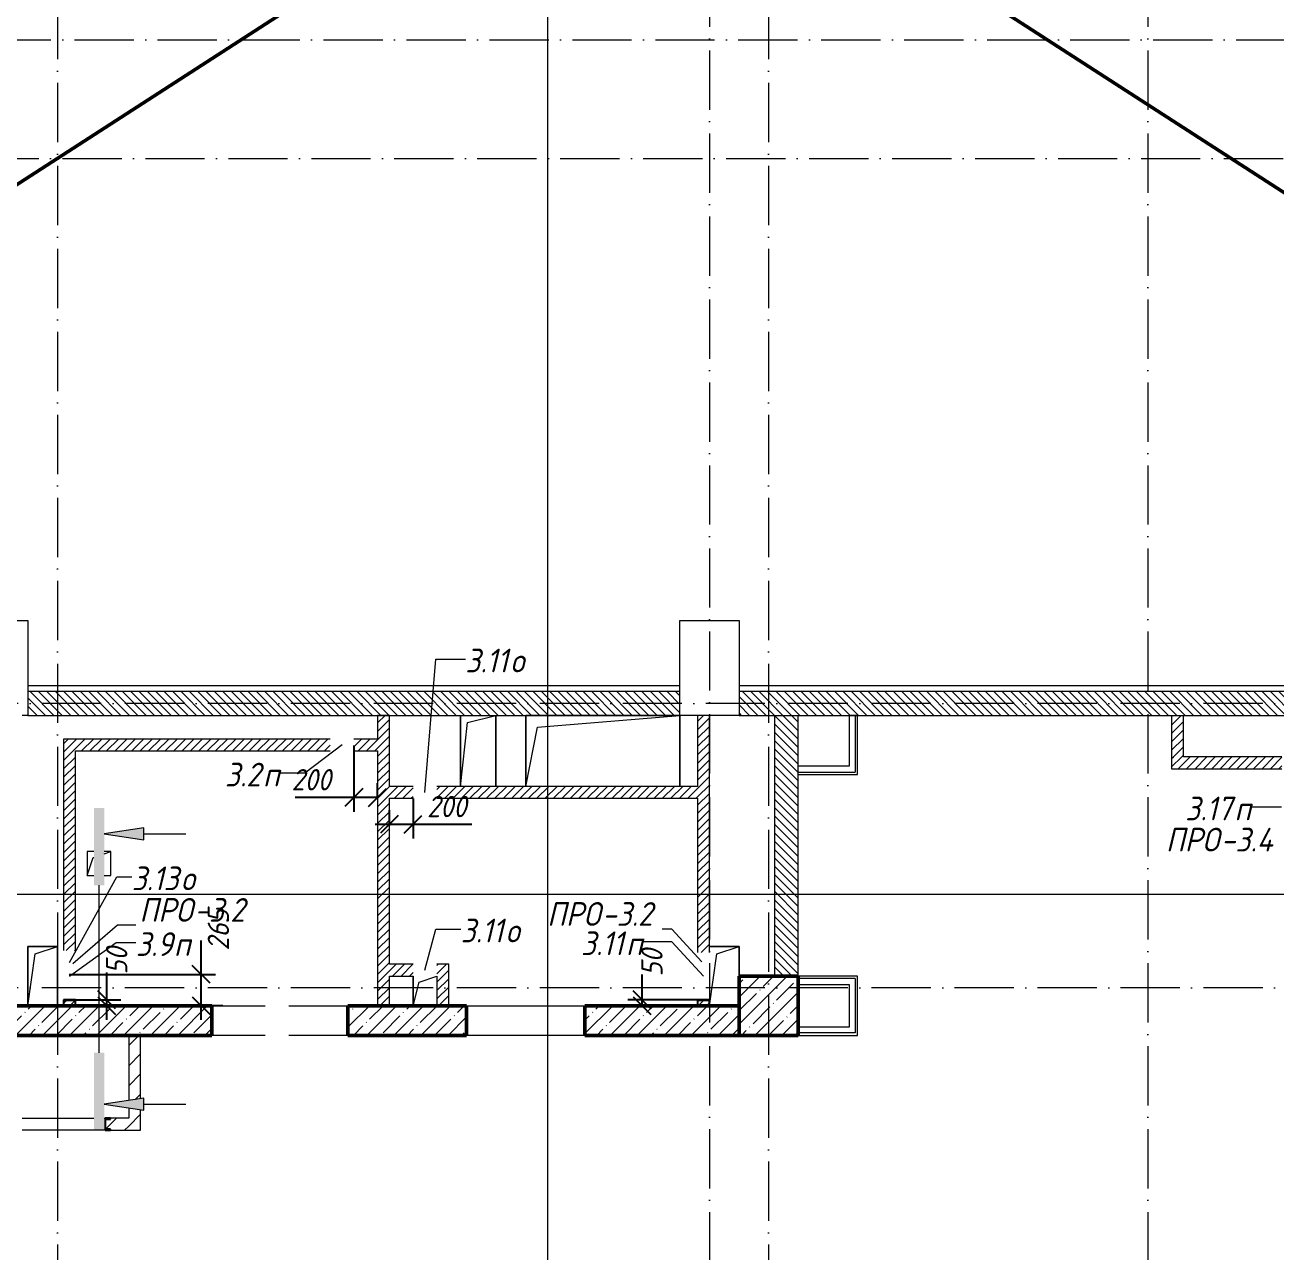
# Model space of a CAD drawing. Header units: millimetres. Extents: x -356862 to 418287, y 0 to 839748.
# Drawn here: x 201910 to 212466, y 388895 to 399248 of the extents above; entities that cross this region are included whole.
import ezdxf

# ---------------------------------------------------------------- set-up
doc = ezdxf.new("R2010")
doc.units = ezdxf.units.MM
doc.linetypes.add('50_200_ШТРИХ_1Т_ш5_п1_п1_', pattern=[700, 500, -100, 0, -100])
for name, color, linetype, lineweight in [('A-____-____-DIMS', 7, 'Continuous', 9), ('A-____-NOTE-TEXT', 7, 'Continuous', 9), ('A-____-NOTE-TEXT-1', 7, 'Continuous', 5), ('A-DETL-____-OTLN-1', 7, 'Continuous', 50), ('A-DETL-GENF-OTLN-2', 7, 'Continuous', 5), ('A-FLOR-____-OTLN', 7, 'Continuous', 9), ('A-GENM-____-IDEN', 7, 'Continuous', 9), ('A-GENM-____-MCUT', 7, 'Continuous', 25), ('A-GENM-____-OTLN', 7, 'Continuous', 9), ('A-GENM-____-OTLN-1', 7, 'Continuous', 25), ('A-GLAZ-____-IDEN', 7, 'Continuous', 9), ('A-WALL-____-MCUT', 7, 'Continuous', 13), ('A-WALL-____-MCUT-2', 7, 'Continuous', 50), ('A-WALL-____-OTLN', 7, 'Continuous', 9), ('A-WALL-____-PATT-1', 7, 'Continuous', 9), ('A-WALL-FNSH-MCUT-1', 7, 'Continuous', 9), ('I-WALL-____-OTLN', 7, 'Continuous', 9), ('S-COLS-____-MCUT', 7, 'Continuous', 50), ('S-COLS-____-OTLN', 7, 'Continuous', 9), ('S-GRID-____-OTLN-1', 7, '50_200_ШТРИХ_1Т_ш5_п1_п1_', 9)]:
    doc.layers.add(name, color=color, linetype=linetype, lineweight=lineweight)
doc.layers.add('A-DETL-GENF-OTLN-3', color=9, linetype='Continuous', lineweight=9, true_color=0x808080)
doc.layers.add('G-____-____-SYMB-1', color=9, linetype='Continuous', lineweight=9, true_color=0x808080)
doc.styles.add('ISOCPEUR_I_10', font='isocpeui.ttf', dxfattribs={"width": 0.9, "height": 180})
doc.styles.add('ISOCPEUR_I_11', font='isocpeui.ttf', dxfattribs={"width": 0.9, "height": 200})
doc.dimstyles.new('ISO-1_8_0_9К_СРЕДНИЙ_Кладочные_3', dxfattribs={"dimscale": 304.8, "dimtxt": 179.276612, "dimasz": 0.492126, "dimexe": 0.393701, "dimexo": 0, "dimgap": 0, "dimtad": 1, "dimdec": 3, "dimrnd": 0.001, "dimdsep": 46, "dimtxsty": 'ISOCPEUR_I_10', "dimblk1": 'OBLIQUE', "dimblk2": 'OBLIQUE', "dimsah": 1, "dimcen": 0.09, "dimdle": 0.393701, "dimazin": 0, "dimtfac": 1, "dimtdec": 4, "dimtix": 1, "dimtmove": 0, "dimatfit": 3, "dimfxl": 1, "dimtvp": 1, "dimtolj": 1, "dimtzin": 0, "dimarcsym": 2})
pattern_1 = [(45, (144685.44, 323542.244), (-35.35534, 35.35534), [])]
pattern_2 = [(135, (144685.44, 323542.244), (-35.35534, -35.35534), [])]
pattern_3 = [(45, (144685.44, 323542.24), (-84.85281, 84.85281), [])]

# ---------------------------------------------------------------- blocks, each defined once
blk = doc.blocks.new('BSC_Колонна _Прямоугольная - 500х500-V79-АР1_План отверстий 3 этажа в осях 1-64_Ю-ЯЯ')
at = {"layer": 'S-COLS-____-OTLN'}
h = blk.add_hatch(dxfattribs=at)
h.set_pattern_fill('FP_88', color=256, style=0, pattern_type=2)
h.set_pattern_definition([(45, (-63500, -67431.04), (-114.04925, 114.04925), []), (45, (-63385.95, -67431.04), (-114.04925, 114.04925), [201.613, -40.323, 3.353, -36.97])])
h.paths.add_polyline_path([(-250, -250), (250, -250), (250, 250), (-250, 250)], flags=0)
at = {"layer": 'S-COLS-____-MCUT'}
for p, q in [((250, 250), (-250, 250)), ((-250, 250), (-250, -250)), ((250, -250), (250, 250)), ((-250, -250), (250, -250))]:
    blk.add_line(p, q, dxfattribs=at)
blk = doc.blocks.new('BSC_Колонна _Прямоугольная - 500х800-V86-АР1_План отверстий 3 этажа в осях 1-64_Ю-ЯЯ')
at = {"layer": 'S-COLS-____-OTLN'}
for p, q in [((-250, 400), (-200, 400)), ((-250, -400), (-250, 200)), ((250, 150), (250, -400)), ((250, -400), (-250, -400))]:
    blk.add_line(p, q, dxfattribs=at)
blk = doc.blocks.new('BSC_Колонна _Прямоугольная - 500х800-V87-АР1_План отверстий 3 этажа в осях 1-64_Ю-ЯЯ')
at = {"layer": 'S-COLS-____-OTLN'}
for p, q in [((-250, 400), (0, 400)), ((100, 400), (250, 400)), ((-250, -400), (-250, 200)), ((250, 200), (250, -400)), ((250, -400), (-250, -400))]:
    blk.add_line(p, q, dxfattribs=at)
blk = doc.blocks.new('154_Фахверк_СКБ_Швеллер - Тип_100_3960_зеркало-29769493-АР1_План отверстий 3 этажа в осях 1-64_Ю-ЯЯ')
at = {"layer": 'A-GENM-____-MCUT'}
for p, q in [((175, 50), (125, 50)), ((125, 50), (125, -50)), ((128, 47), (175, 47)), ((128, -47), (128, 47)), ((175, 47), (175, 50)), ((125, -50), (175, -50)), ((175, -47), (128, -47)), ((175, -50), (175, -47))]:
    blk.add_line(p, q, dxfattribs=at)
blk = doc.blocks.new('AR_Отверстие прямоугольное _в плите_ - AR_Отверстие прямоугольное _в плите_-V170-АР1_План отверстий 3 этажа в осях 1-64_Ю-ЯЯ')
at = {"layer": 'A-GENM-____-OTLN'}
for p, q in [((125, 250), (-125, 250)), ((-125, 250), (-125, -250)), ((-63, 188), (125, 250)), ((125, -250), (125, 250)), ((-125, -250), (-63, 188))]:
    blk.add_line(p, q, dxfattribs=at)
blk = doc.blocks.new('AR_Отверстие прямоугольное _в плите_ - AR_Отверстие прямоугольное _в плите_-V171-АР1_План отверстий 3 этажа в осях 1-64_Ю-ЯЯ')
at = {"layer": 'A-GENM-____-OTLN'}
for p, q in [((125, 250), (-125, 250)), ((-63, 188), (125, 250)), ((125, 0), (125, 250)), ((-125, -250), (-63, 188))]:
    blk.add_line(p, q, dxfattribs=at)
blk = doc.blocks.new('AR_Отверстие прямоугольное _в плите_ - AR_Отверстие прямоугольное _в плите_-V174-АР1_План отверстий 3 этажа в осях 1-64_Ю-ЯЯ')
at = {"layer": 'A-GENM-____-OTLN'}
for p, q in [((-43, 100), (-100, 100)), ((-100, 100), (-100, -100)), ((-100, -100), (-50, 50)), ((-50, 50), (-43, 52)), ((100, 100), (43, 100)), ((43, 81), (100, 100)), ((100, -100), (100, 100)), ((-100, -100), (-43, -100)), ((43, -100), (100, -100))]:
    blk.add_line(p, q, dxfattribs=at)
blk = doc.blocks.new('AR_Отверстие прямоугольное _в плите_ - AR_Отверстие прямоугольное _в плите_-30552610-АР1_План отверстий 3 этажа в осях 1-64_Ю-ЯЯ')
at = {"layer": 'A-GENM-____-OTLN'}
for p, q in [((-150, 300), (-150, -300)), ((-150, -300), (-90, 240)), ((-90, 240), (150, 300)), ((150, -300), (150, 300))]:
    blk.add_line(p, q, dxfattribs=at)
blk = doc.blocks.new('AR_Отверстие прямоугольное _в плите_ - AR_Отверстие прямоугольное _в плите_-30552626-АР1_План отверстий 3 этажа в осях 1-64_Ю-ЯЯ')
at = {"layer": 'A-GENM-____-OTLN'}
for p, q in [((-100, 125), (-100, -125)), ((-50, 75), (100, 125)), ((-100, -125), (-50, 75))]:
    blk.add_line(p, q, dxfattribs=at)
blk = doc.blocks.new('AR_Отверстие прямоугольное _в плите_ - AR_Отверстие прямоугольное _в плите_-30552510-АР1_План отверстий 3 этажа в осях 1-64_Ю-ЯЯ')
at = {"layer": 'A-GENM-____-OTLN'}
for p, q in [((650, 300), (-650, 300)), ((-650, 300), (-650, -300)), ((-550, 200), (650, 300)), ((650, -300), (650, 300)), ((-650, -300), (-550, 200))]:
    blk.add_line(p, q, dxfattribs=at)
blk = doc.blocks.new('154_Стойка_СКБ_Швеллер - СМ-2180_100-28318692-АР1_План отверстий 3 этажа в осях 1-64_Ю-ЯЯ')
at = {"layer": 'A-GENM-____-MCUT'}
for p, q in [((171, 50), (125, 50)), ((125, 50), (125, -50)), ((129.5, 42.4), (171, 42.4)), ((129.5, -42.4), (129.5, 42.4)), ((171, 42.4), (171, 50)), ((125, -50), (171, -50)), ((171, -42.4), (129.5, -42.4)), ((171, -50), (171, -42.4))]:
    blk.add_line(p, q, dxfattribs=at)
blk = doc.blocks.new('DET_L_Имитация разреза_ISO2-5 - Вправо-29858769-АР1_План отверстий 3 этажа в осях 1-64_Ю-ЯЯ')
at = {"layer": 'A-DETL-GENF-OTLN-3'}
blk.add_line((143, 0), (1557, 0), dxfattribs=at)
blk = doc.blocks.new('_Oblique')
at = {"color": 0, "linetype": 'ByBlock', "lineweight": -2}
blk.add_line((-0.5, -0.5), (0.5, 0.5), dxfattribs=at)
blk = doc.blocks.new('*D9659')
at = {"layer": 'A-____-____-DIMS', "color": 0, "lineweight": -2, "transparency": 16777216}
for p, q in [((207117, 391023), (207117, 391237)), ((207117, 390973), (207117, 391143)), ((207651, 391023), (206997, 391023)), ((207585, 390973), (206997, 390973))]:
    blk.add_line(p, q, dxfattribs=at)
at = {"layer": 'Defpoints', "color": 0, "transparency": 16777216}
for p in [(207651, 391023), (207117, 390973), (207585, 390973)]:
    blk.add_point(p, dxfattribs=at)
at = {"layer": 'A-____-____-DIMS', "color": 0, "lineweight": -2, "transparency": 16777216, "xscale": 150, "yscale": 150, "zscale": 150}
for p, rotation in [((207117, 391023), 90), ((207117, 390973), 270)]:
    blk.add_blockref('_Oblique', p, dxfattribs=dict(at, rotation=rotation))
at = {"layer": 'A-____-____-DIMS', "color": 0, "transparency": 16777216, "insert": (207110, 391221), "char_height": 180, "width": 273.05, "attachment_point": 1, "rotation": 90, "line_spacing_factor": 1.149209, "style": 'ISOCPEUR_I_10'}
blk.add_mtext('\\A1;50', dxfattribs=at)
blk = doc.blocks.new('*D9660')
at = {"layer": 'A-____-____-DIMS', "color": 0, "lineweight": -2, "transparency": 16777216}
for p, q in [((202600, 391023), (202600, 391254)), ((202251, 391023), (202720, 391023)), ((202600, 390853), (202600, 391023)), ((202335, 390973), (202720, 390973))]:
    blk.add_line(p, q, dxfattribs=at)
at = {"layer": 'Defpoints', "color": 0, "transparency": 16777216}
for p in [(202251, 391023), (202600, 391023), (202335, 390973)]:
    blk.add_point(p, dxfattribs=at)
at = {"layer": 'A-____-____-DIMS', "color": 0, "lineweight": -2, "transparency": 16777216, "xscale": 150, "yscale": 150, "zscale": 150}
for p, rotation in [((202600, 391023), 90), ((202600, 390973), 270)]:
    blk.add_blockref('_Oblique', p, dxfattribs=dict(at, rotation=rotation))
at = {"layer": 'A-____-____-DIMS', "color": 0, "transparency": 16777216, "insert": (202594, 391237), "char_height": 180, "width": 273.05, "attachment_point": 1, "rotation": 90, "line_spacing_factor": 1.149209, "style": 'ISOCPEUR_I_10'}
blk.add_mtext('\\A1;50', dxfattribs=at)
blk = doc.blocks.new('*D9663')
at = {"layer": 'A-____-____-DIMS', "color": 0, "lineweight": -2, "transparency": 16777216}
for p, q in [((204685, 393170), (204685, 392610)), ((204885, 392721), (204885, 392850)), ((204685, 392730), (204191, 392730)), ((204885, 392730), (204565, 392730))]:
    blk.add_line(p, q, dxfattribs=at)
at = {"layer": 'Defpoints', "color": 0, "transparency": 16777216}
for p in [(204685, 393170), (204885, 392730), (204885, 392721)]:
    blk.add_point(p, dxfattribs=at)
at = {"layer": 'A-____-____-DIMS', "color": 0, "lineweight": -2, "transparency": 16777216, "xscale": 150, "yscale": 150, "zscale": 150, "rotation": 180}
blk.add_blockref('_Oblique', (204685, 392730), dxfattribs=at)
at = {"layer": 'A-____-____-DIMS', "color": 0, "lineweight": -2, "transparency": 16777216, "xscale": 150, "yscale": 150, "zscale": 150}
blk.add_blockref('_Oblique', (204885, 392730), dxfattribs=at)
at = {"layer": 'A-____-____-DIMS', "color": 0, "transparency": 16777216, "insert": (204159, 392970), "char_height": 180, "width": 409.58, "attachment_point": 1, "line_spacing_factor": 1.149209, "style": 'ISOCPEUR_I_10'}
blk.add_mtext('\\A1;200', dxfattribs=at)
blk = doc.blocks.new('*D9563')
at = {"layer": 'A-____-____-DIMS', "color": 0, "lineweight": -2, "transparency": 16777216}
for p, q in [((203397, 391238), (203397, 391524)), ((202283, 391238), (203517, 391238)), ((203397, 390853), (203397, 391238)), ((203581, 390973), (203277, 390973))]:
    blk.add_line(p, q, dxfattribs=at)
at = {"layer": 'Defpoints', "color": 0, "transparency": 16777216}
for p in [(202283, 391238), (203397, 391238), (203581, 390973)]:
    blk.add_point(p, dxfattribs=at)
at = {"layer": 'A-____-____-DIMS', "color": 0, "lineweight": -2, "transparency": 16777216, "xscale": 150, "yscale": 150, "zscale": 150}
for p, rotation in [((203397, 391238), 90), ((203397, 390973), 270)]:
    blk.add_blockref('_Oblique', p, dxfattribs=dict(at, rotation=rotation))
at = {"layer": 'A-____-____-DIMS', "color": 0, "transparency": 16777216, "insert": (203452, 391439), "char_height": 180, "width": 409.58, "attachment_point": 1, "rotation": 90, "line_spacing_factor": 1.149209, "style": 'ISOCPEUR_I_10'}
blk.add_mtext('\\A1;265', dxfattribs=at)
blk = doc.blocks.new('*D9657')
at = {"layer": 'A-____-____-DIMS', "color": 0, "lineweight": -2, "transparency": 16777216}
for p, q in [((205185, 392723), (205185, 392384)), ((204985, 392495), (204985, 392624)), ((204865, 392504), (205185, 392504)), ((205185, 392504), (205680, 392504))]:
    blk.add_line(p, q, dxfattribs=at)
at = {"layer": 'Defpoints', "color": 0, "transparency": 16777216}
for p in [(205185, 392723), (204985, 392495), (205185, 392504)]:
    blk.add_point(p, dxfattribs=at)
at = {"layer": 'A-____-____-DIMS', "color": 0, "lineweight": -2, "transparency": 16777216, "xscale": 150, "yscale": 150, "zscale": 150, "rotation": 180}
blk.add_blockref('_Oblique', (204985, 392504), dxfattribs=at)
at = {"layer": 'A-____-____-DIMS', "color": 0, "lineweight": -2, "transparency": 16777216, "xscale": 150, "yscale": 150, "zscale": 150}
blk.add_blockref('_Oblique', (205185, 392504), dxfattribs=at)
at = {"layer": 'A-____-____-DIMS', "color": 0, "transparency": 16777216, "insert": (205303, 392744), "char_height": 180, "width": 409.58, "attachment_point": 1, "line_spacing_factor": 1.149209, "style": 'ISOCPEUR_I_10'}
blk.add_mtext('\\A1;200', dxfattribs=at)

msp = doc.modelspace()

# ---------------------------------------------------------------- hatches: boundary and pattern name
at = {"layer": 'A-____-NOTE-TEXT-1'}
for points in [[(202492.0693, 391990.1927), (202578.8059, 391990.1927), (202578.8059, 392640.1927), (202492.0693, 392640.1927), (202492.0693, 392067.0929)], [(202912.4473, 392374.3446), (202912.4473, 392474.3446), (202578.8059, 392424.3446)], [(202578.8059, 389926.38), (202578.8059, 390576.38), (202492.0693, 390576.38), (202492.0693, 389926.38)], [(202912.4473, 390092.228), (202912.4473, 390192.228), (202578.8059, 390142.228)]]:
    msp.add_hatch(color=256, dxfattribs=at).paths.add_polyline_path(points, flags=0)
at = {"layer": 'A-WALL-____-PATT-1'}
h = msp.add_hatch(dxfattribs=at)
h.set_pattern_fill('FP_9', color=256, style=0, pattern_type=2)
h.set_pattern_definition(pattern_2)
h.paths.add_polyline_path([(207435.4376, 393423.2863), (207435.4376, 393623.2863), (201935.4376, 393623.2863), (201935.4376, 393423.2863), (206532.6617, 393423.2863)], flags=0)
h = msp.add_hatch(dxfattribs=at)
h.set_pattern_fill('FP_9', color=256, style=0, pattern_type=2)
h.set_pattern_definition(pattern_2)
h.paths.add_polyline_path([(213385.4376, 393423.2863), (213385.4376, 393623.2863), (207935.4376, 393623.2863), (207935.4376, 393423.2863), (211835.0546, 393423.2863)], flags=0)
h = msp.add_hatch(dxfattribs=at)
h.set_pattern_fill('FP_8', color=256, style=0, pattern_type=2)
h.set_pattern_definition(pattern_1)
h.paths.add_polyline_path([(204985.4376, 390973.2863), (204985.4376, 393423.2863), (204885.4376, 393423.2863), (204885.4376, 390973.2863)], flags=0)
h = msp.add_hatch(dxfattribs=at)
h.set_pattern_fill('FP_8', color=256, style=0, pattern_type=2)
h.set_pattern_definition(pattern_1)
h.paths.add_polyline_path([(207588.4376, 390973.2863), (207682.4376, 390973.2863), (207682.4376, 391020.2863), (207588.4376, 391020.2863)], flags=0)
h.paths.add_polyline_path([(207685.4376, 391423.2863), (207685.4376, 393423.2863), (207585.4376, 393423.2863), (207585.4376, 391423.2863), (207659.7233, 391423.2863)], flags=0)
h = msp.add_hatch(dxfattribs=at)
h.set_pattern_fill('FP_9', color=256, style=0, pattern_type=2)
h.set_pattern_definition(pattern_2)
h.paths.add_polyline_path([(208235.4376, 391223.2863), (208435.4376, 391223.2863), (208435.4376, 393423.2863), (208235.4376, 393423.2863)], flags=0)
h = msp.add_hatch(dxfattribs=at)
h.set_pattern_fill('FP_8', color=256, style=0, pattern_type=2)
h.set_pattern_definition(pattern_1)
h.paths.add_polyline_path([(211685.4376, 393073.2863), (211685.4376, 393423.2863), (211585.4376, 393423.2863), (211585.4376, 393073.2863)], flags=0)
h = msp.add_hatch(dxfattribs=at)
h.set_pattern_fill('FP_8', color=256, style=0, pattern_type=2)
h.set_pattern_definition(pattern_1)
h.paths.add_polyline_path([(202238.4376, 390973.2863), (202332.4376, 390973.2863), (202332.4376, 391020.2863), (202238.4376, 391020.2863)], flags=0)
h.paths.add_polyline_path([(202235.4376, 391438.2863), (202335.4376, 391438.2863), (202335.4376, 393223.2863), (202235.4376, 393223.2863), (202235.4376, 392067.0929)], flags=0)
h = msp.add_hatch(dxfattribs=at)
h.set_pattern_fill('FP_8', color=256, style=0, pattern_type=2)
h.set_pattern_definition(pattern_1)
h.paths.add_polyline_path([(202335.4376, 393123.2863), (204485.4376, 393123.2863), (204485.4376, 393223.2863), (202335.4376, 393223.2863)], flags=0)
h.paths.add_polyline_path([(204885.4376, 393123.2863), (204885.4376, 393223.2863), (204685.4376, 393223.2863), (204685.4376, 393123.2863), (204765.1974, 393123.2863)], flags=0)
h = msp.add_hatch(dxfattribs=at)
h.set_pattern_fill('FP_8', color=256, style=0, pattern_type=2)
h.set_pattern_definition(pattern_1)
h.paths.add_polyline_path([(213065.4376, 392973.2863), (213085.4376, 392973.2863), (213085.4376, 393073.2863), (213065.4376, 393073.2863), (213065.4376, 393070.2863), (213018.4376, 393070.2863), (213018.4376, 392976.2863), (213065.4376, 392976.2863), (213065.4376, 392974.7149)], flags=0)
h.paths.add_polyline_path([(212515.4376, 392973.2863), (212515.4376, 393073.2863), (211585.4376, 393073.2863), (211585.4376, 392973.2863), (211835.0546, 392973.2863)], flags=0)
h = msp.add_hatch(dxfattribs=at)
h.set_pattern_fill('FP_8', color=256, style=0, pattern_type=2)
h.set_pattern_definition(pattern_1)
h.paths.add_polyline_path([(205385.4376, 392723.2863), (207585.4376, 392723.2863), (207585.4376, 392823.2863), (205385.4376, 392823.2863)], flags=0)
h.paths.add_polyline_path([(205185.4376, 392723.2863), (205185.4376, 392823.2863), (204985.4376, 392823.2863), (204985.4376, 392723.2863)], flags=0)
h = msp.add_hatch(dxfattribs=at)
h.set_pattern_fill('FP_8', color=256, style=0, pattern_type=2)
h.set_pattern_definition(pattern_1)
h.paths.add_polyline_path([(205185.4376, 391223.2863), (205185.4376, 391323.2863), (204985.4376, 391323.2863), (204985.4376, 391223.2863)], flags=0)
h = msp.add_hatch(dxfattribs=at)
h.set_pattern_fill('FP_8', color=256, style=0, pattern_type=2)
h.set_pattern_definition(pattern_1)
h.paths.add_polyline_path([(205485.4374, 390973.2863), (205485.4374, 391323.2863), (205385.4376, 391323.2863), (205385.4376, 390973.2863)], flags=0)
h = msp.add_hatch(dxfattribs=at)
h.set_pattern_fill('FP_12', color=256, style=0, pattern_type=2)
h.set_pattern_definition([(45, (144685.44, 323542.24), (-114.04925, 114.04925), []), (45, (144799.49, 323542.24), (-114.04925, 114.04925), [201.612, -40.322, 3.353, -36.97])])
h.paths.add_polyline_path([(207682.4376, 390723.2863), (207935.4376, 390723.2863), (207935.4376, 390973.2863), (206635.4376, 390973.2863), (206635.4376, 390723.2863)], flags=0)
h.paths.add_polyline_path([(205635.4376, 390723.2863), (205635.4376, 390973.2863), (204635.4376, 390973.2863), (204635.4376, 390723.2863), (204765.1974, 390723.2863)], flags=0)
h.paths.add_polyline_path([(202997.7332, 390723.2863), (203485.4376, 390723.2863), (203485.4376, 390973.2863), (198985.4376, 390973.2863), (198985.4376, 390723.2863), (202114.001, 390723.2863)], flags=0)
h.paths.add_polyline_path([(197385.4376, 390723.2863), (197835.4376, 390723.2863), (197835.4376, 390973.2863), (195135.4376, 390973.2863), (195135.4376, 390723.2863), (196135.4376, 390723.2863)], flags=0)
h = msp.add_hatch(dxfattribs=at)
h.set_pattern_fill('FP_7', color=256, style=0, pattern_type=2)
h.set_pattern_definition(pattern_3)
h.paths.add_polyline_path([(202785.4376, 389923.2863), (202885.4376, 389923.2863), (202885.4376, 390096.2758), (202785.4376, 390111.2619), (202785.4376, 390023.2863)], flags=0)
h.paths.add_polyline_path([(202785.4376, 390173.1942), (202885.4376, 390188.1803), (202885.4376, 390723.2863), (202785.4376, 390723.2863), (202785.4376, 390192.228)], flags=0)
h = msp.add_hatch(dxfattribs=at)
h.set_pattern_fill('FP_7', color=256, style=0, pattern_type=2)
h.set_pattern_definition(pattern_3)
h.paths.add_polyline_path([(200610.4376, 389923.2863), (200610.4376, 390023.2863), (200435.4376, 390023.2863), (200435.4376, 389923.2863)], flags=0)
h.paths.add_polyline_path([(202631.4376, 389923.2863), (202785.4376, 389923.2863), (202785.4376, 390023.2863), (202631.4376, 390023.2863), (202631.4376, 390015.6863), (202589.9376, 390015.6863), (202589.9376, 389930.8863), (202631.4376, 389930.8863)], flags=0)
h.paths.add_polyline_path([(201510.4376, 389923.2863), (201839.4376, 389923.2863), (201839.4376, 389930.8863), (201880.9376, 389930.8863), (201880.9376, 390015.6863), (201839.4376, 390015.6863), (201839.4376, 390023.2863), (201510.4376, 390023.2863), (201510.4376, 389930.8863)], flags=0)

# ---------------------------------------------------------------- linework, layer by layer
at = {"layer": 'A-____-NOTE-TEXT'}
for p, q in [((202912.4473, 392474.3446), (202578.8059, 392424.3446)), ((202912.4473, 392374.3446), (202912.4473, 392474.3446)), ((202578.8059, 392424.3446), (202912.4473, 392374.3446)), ((202912.4473, 392424.3446), (203268.6973, 392424.3446)), ((202912.4473, 390192.228), (202578.8059, 390142.228)), ((202912.4473, 390092.228), (202912.4473, 390192.228)), ((202578.8059, 390142.228), (202912.4473, 390092.228)), ((202912.4473, 390142.228), (203268.6973, 390142.228))]:
    msp.add_line(p, q, dxfattribs=at)
at = {"layer": 'A-DETL-____-OTLN-1'}
for p, q in [((195685.4376, 408723.2863), (218585.4376, 393923.2863)), ((218585.4376, 408723.2863), (195685.4376, 393923.2863))]:
    msp.add_line(p, q, dxfattribs=at)
at = {"layer": 'A-FLOR-____-OTLN'}
for p, q in [((207435.4376, 393673.2863), (201935.4376, 393673.2863)), ((213385.4376, 393673.2863), (207935.4376, 393673.2863)), ((205584.1457, 392823.2863), (205584.1457, 393423.2863)), ((205884.1457, 393423.2863), (205884.1457, 392823.2863)), ((206135.4376, 393422.9388), (207435.4376, 393422.9388)), ((206135.4376, 392823.2863), (206135.4376, 393422.9388)), ((207435.4376, 393422.9388), (207435.4376, 392823.2863)), ((201935.4376, 391473.2863), (202185.4376, 391473.2863)), ((201935.4376, 390973.2863), (201935.4376, 391473.2863)), ((202185.4376, 391473.2863), (202185.4376, 390973.2863)), ((207685.4376, 391473.2863), (207935.4376, 391473.2863)), ((207935.4376, 391473.2863), (207935.4376, 391223.2863)), ((205185.4374, 390973.2863), (205185.4374, 391223.2863))]:
    msp.add_line(p, q, dxfattribs=at)
at = {"layer": 'A-GENM-____-IDEN'}
for p, q in [((202313.6621, 391329.2657), (202690.1252, 391654.4743)), ((202690.1252, 391654.4743), (202846.1667, 391654.4743)), ((207369.7786, 391620.2109), (207286.5766, 391620.2109)), ((207620.4376, 391343.5546), (207369.7786, 391620.2109))]:
    msp.add_line(p, q, dxfattribs=at)
at = {"layer": 'A-GLAZ-____-IDEN'}
for p, q in [((205285.4376, 392773.2863), (205378.2077, 393898.4555)), ((205378.2077, 393898.4555), (205625.9141, 393898.4555)), ((204585.4376, 393173.2863), (204272.7353, 392935.807)), ((204272.7353, 392935.807), (204061.5699, 392935.807)), ((212512.4664, 392649.7673), (212259.4953, 392649.7673)), ((202285.4376, 391338.2863), (202684.8484, 392060.1844)), ((202684.8484, 392060.1844), (202810.6167, 392060.1844)), ((205285.4376, 391273.2863), (205378.2077, 391620.2109)), ((205378.2077, 391620.2109), (205586.6141, 391620.2109)), ((202285.4376, 391223.2863), (202679.0155, 391505.3605)), ((202679.0155, 391505.3605), (202846.1667, 391505.3605)), ((207369.7786, 391512.3451), (207126.213, 391512.3451)), ((207635.4376, 391223.2863), (207369.7786, 391512.3451))]:
    msp.add_line(p, q, dxfattribs=at)
at = {"layer": 'A-WALL-____-MCUT'}
for p, q in [((207435.4376, 393623.2863), (201935.4376, 393623.2863)), ((201935.4376, 393623.2863), (201935.4376, 393423.2863)), ((207435.4376, 393423.2863), (207435.4376, 393623.2863)), ((213385.4376, 393623.2863), (207935.4376, 393623.2863)), ((207935.4376, 393623.2863), (207935.4376, 393423.2863)), ((201935.4376, 393423.2863), (207435.4376, 393423.2863)), ((207935.4376, 393423.2863), (213385.4376, 393423.2863)), ((208235.4376, 393423.2863), (208235.4376, 391223.2863)), ((208435.4376, 391223.2863), (208435.4376, 393423.2863)), ((208915.4376, 393423.2863), (208865.4376, 393423.2863)), ((208865.4376, 393423.2863), (208865.4376, 392993.2863)), ((208915.4376, 393423.2863), (208915.4376, 392943.2863)), ((208865.4376, 392993.2863), (208435.4376, 392993.2863)), ((208435.4376, 392943.2863), (208915.4376, 392943.2863)), ((208915.4376, 391203.2863), (208435.4376, 391203.2863)), ((208915.4376, 391203.2863), (208915.4376, 390743.2863)), ((208435.4376, 391153.2863), (208865.4376, 391153.2863)), ((208865.4376, 391153.2863), (208865.4376, 390793.2863)), ((208865.4376, 390793.2863), (208435.4376, 390793.2863)), ((208915.4376, 390743.2863), (208435.4376, 390743.2863))]:
    msp.add_line(p, q, dxfattribs=at)
at = {"layer": 'A-WALL-____-MCUT-2'}
for p, q in [((202235.4376, 390973.2863), (200435.4376, 390973.2863)), ((202238.4376, 390973.2863), (202332.4376, 390973.2863)), ((203485.4376, 390973.2863), (202335.4376, 390973.2863)), ((203485.4376, 390723.2863), (203485.4376, 390973.2863)), ((205635.4376, 390973.2863), (204635.4376, 390973.2863)), ((204635.4376, 390973.2863), (204635.4376, 390723.2863)), ((205635.4376, 390723.2863), (205635.4376, 390973.2863)), ((207585.4376, 390973.2863), (206635.4376, 390973.2863)), ((206635.4376, 390973.2863), (206635.4376, 390723.2863)), ((207682.4376, 390973.2863), (207588.4376, 390973.2863)), ((207935.4376, 390973.2863), (207685.4376, 390973.2863)), ((198985.4376, 390723.2863), (203485.4376, 390723.2863)), ((204635.4376, 390723.2863), (205635.4376, 390723.2863)), ((206635.4376, 390723.2863), (207935.4376, 390723.2863))]:
    msp.add_line(p, q, dxfattribs=at)
at = {"layer": 'A-WALL-____-OTLN'}
for p, q in [((203485.4376, 390973.2863), (203936.8404, 390973.2863)), ((204136.8404, 390973.2863), (204635.4376, 390973.2863)), ((205635.4376, 390973.2863), (206635.4376, 390973.2863)), ((203936.8404, 390723.2863), (203485.4376, 390723.2863)), ((204635.4376, 390723.2863), (204136.8404, 390723.2863)), ((206635.4376, 390723.2863), (205635.4376, 390723.2863))]:
    msp.add_line(p, q, dxfattribs=at)
at = {"layer": 'A-WALL-FNSH-MCUT-1'}
for p, q in [((204885.4376, 393423.2863), (204885.4376, 393223.2863)), ((204985.4376, 393423.2863), (204885.4376, 393423.2863)), ((204985.4376, 392823.2863), (204985.4376, 393423.2863)), ((207585.4376, 393423.2863), (207585.4376, 392823.2863)), ((207685.4376, 393423.2863), (207585.4376, 393423.2863)), ((207685.4376, 391423.2863), (207685.4376, 393423.2863)), ((208935.4376, 393423.2863), (208915.4376, 393423.2863)), ((208935.4376, 392923.2863), (208935.4376, 393423.2863)), ((211585.4376, 393423.2863), (211585.4376, 392973.2863)), ((211685.4376, 393073.2863), (211685.4376, 393423.2863)), ((202235.4376, 393223.2863), (202235.4376, 391438.2863)), ((204485.4376, 393223.2863), (202235.4376, 393223.2863)), ((204885.4376, 393223.2863), (204685.4376, 393223.2863)), ((202335.4376, 391438.2863), (202335.4376, 393123.2863)), ((202335.4376, 393123.2863), (204485.4376, 393123.2863)), ((204685.4376, 393123.2863), (204885.4376, 393123.2863)), ((204885.4376, 393123.2863), (204885.4376, 390973.2863)), ((212515.4376, 393073.2863), (211685.4376, 393073.2863)), ((208435.4376, 392923.2863), (208935.4376, 392923.2863)), ((211585.4376, 392973.2863), (212515.4376, 392973.2863)), ((205185.4376, 392823.2863), (204985.4376, 392823.2863)), ((207585.4376, 392823.2863), (205385.4376, 392823.2863)), ((204985.4376, 391323.2863), (204985.4376, 392723.2863)), ((204985.4376, 392723.2863), (205185.4376, 392723.2863)), ((205385.4376, 392723.2863), (207585.4376, 392723.2863)), ((207585.4376, 392723.2863), (207585.4376, 391423.2863)), ((205185.4376, 391323.2863), (204985.4376, 391323.2863)), ((205485.4374, 391323.2863), (205385.4376, 391323.2863)), ((205485.4374, 390973.2863), (205485.4374, 391323.2863)), ((204985.4376, 390973.2863), (204985.4376, 391223.2863)), ((204985.4376, 391223.2863), (205185.4376, 391223.2863)), ((205385.4374, 391223.2863), (205385.4374, 390973.2863)), ((208935.4376, 391223.2863), (208435.4376, 391223.2863)), ((208935.4376, 390723.2863), (208935.4376, 391223.2863)), ((202785.4376, 390723.2863), (202785.4376, 390173.1942)), ((202885.4376, 390188.1803), (202885.4376, 390723.2863)), ((208435.4376, 390723.2863), (208935.4376, 390723.2863)), ((202785.4376, 390111.2619), (202785.4376, 390023.2863)), ((202885.4376, 389923.2863), (202885.4376, 390096.2758)), ((202785.4376, 390023.2863), (202631.4376, 390023.2863)), ((202631.4376, 389923.2863), (202885.4376, 389923.2863))]:
    msp.add_line(p, q, dxfattribs=at)
at = {"layer": 'G-____-____-SYMB-1'}
for p, q in [((206319.7463, 410061.5442), (206319.7463, 376512.6204)), ((139874.9012, 391913.2863), (249355.6286, 391913.2863))]:
    msp.add_line(p, q, dxfattribs=at)
at = {"layer": 'I-WALL-____-OTLN'}
for p, q in [((201885.4376, 390023.2863), (202492.0693, 390023.2863)), ((202578.8059, 390023.2863), (202585.4376, 390023.2863)), ((202585.4376, 389923.2863), (201885.4376, 389923.2863))]:
    msp.add_line(p, q, dxfattribs=at)
at = {"layer": 'S-GRID-____-OTLN-1'}
for p, q in [((207685.4376, 414435.0957), (207685.4376, 376433.8321)), ((211385.4376, 414435.0957), (211385.4376, 376433.8321)), ((202185.4376, 414161.7479), (202185.4376, 376581.7685)), ((208185.4376, 414161.7479), (208185.4376, 376576.8145)), ((193927.4553, 399123.2863), (248759.8442, 399123.2863)), ((179122.8836, 398123.2863), (248759.8442, 398123.2863)), ((248759.8442, 393523.2863), (193927.4553, 393523.2863)), ((248759.8442, 391123.2863), (140016.6674, 391123.2863))]:
    msp.add_line(p, q, dxfattribs=at)

# ---------------------------------------------------------------- block references
at = {"layer": 'A-DETL-GENF-OTLN-2', "rotation": 90.00000000000072}
msp.add_blockref('DET_L_Имитация разреза_ISO2-5 - Вправо-29858769-АР1_План отверстий 3 этажа в осях 1-64_Ю-ЯЯ', (202535.4376, 390433.2863), dxfattribs=at)
at = {"layer": 'A-GENM-____-OTLN'}
for name, p in [('AR_Отверстие прямоугольное _в плите_ - AR_Отверстие прямоугольное _в плите_-30552610-АР1_План отверстий 3 этажа в осях 1-64_Ю-ЯЯ', (205734.1457, 393123.2863)), ('AR_Отверстие прямоугольное _в плите_ - AR_Отверстие прямоугольное _в плите_-30552510-АР1_План отверстий 3 этажа в осях 1-64_Ю-ЯЯ', (206785.4376, 393122.9388)), ('AR_Отверстие прямоугольное _в плите_ - AR_Отверстие прямоугольное _в плите_-V174-АР1_План отверстий 3 этажа в осях 1-64_Ю-ЯЯ', (202535.4376, 392173.2863)), ('AR_Отверстие прямоугольное _в плите_ - AR_Отверстие прямоугольное _в плите_-V170-АР1_План отверстий 3 этажа в осях 1-64_Ю-ЯЯ', (202060.4376, 391223.2863)), ('AR_Отверстие прямоугольное _в плите_ - AR_Отверстие прямоугольное _в плите_-V171-АР1_План отверстий 3 этажа в осях 1-64_Ю-ЯЯ', (207810.4376, 391223.2863)), ('AR_Отверстие прямоугольное _в плите_ - AR_Отверстие прямоугольное _в плите_-30552626-АР1_План отверстий 3 этажа в осях 1-64_Ю-ЯЯ', (205285.4374, 391098.2863))]:
    msp.add_blockref(name, p, dxfattribs=at)
at = {"layer": 'A-GENM-____-OTLN-1', "rotation": 270}
for p in [(202285.4376, 391148.2863), (207635.4376, 391148.2863)]:
    msp.add_blockref('154_Фахверк_СКБ_Швеллер - Тип_100_3960_зеркало-29769493-АР1_План отверстий 3 этажа в осях 1-64_Ю-ЯЯ', p, dxfattribs=at)
at = {"layer": 'A-GENM-____-OTLN-1'}
msp.add_blockref('154_Стойка_СКБ_Швеллер - СМ-2180_100-28318692-АР1_План отверстий 3 этажа в осях 1-64_Ю-ЯЯ', (202460.4376, 389973.2863), dxfattribs=at)
at = {"layer": 'S-COLS-____-OTLN', "rotation": 180}
for name, p in [('BSC_Колонна _Прямоугольная - 500х800-V86-АР1_План отверстий 3 этажа в осях 1-64_Ю-ЯЯ', (201685.4376, 393823.2863)), ('BSC_Колонна _Прямоугольная - 500х800-V87-АР1_План отверстий 3 этажа в осях 1-64_Ю-ЯЯ', (207685.4376, 393823.2863))]:
    msp.add_blockref(name, p, dxfattribs=at)
at = {"layer": 'S-COLS-____-OTLN'}
msp.add_blockref('BSC_Колонна _Прямоугольная - 500х500-V79-АР1_План отверстий 3 этажа в осях 1-64_Ю-ЯЯ', (208185.4376, 390973.2863), dxfattribs=at)

# ---------------------------------------------------------------- texts
at = {"layer": 'A-GENM-____-IDEN', "char_height": 200, "attachment_point": 1, "style": 'ISOCPEUR_I_11'}
for s, insert, width in [('ПРО', (211537.1954, 392474.5769), 562.784625), ('-3.4', (212001.5392, 392474.5769), 577.215), ('ПРО', (202875.7601, 391881.5905), 562.784625), ('-3.2', (203340.1038, 391881.5905), 548.35425), ('ПРО', (206316.17, 391847.327), 562.784625), ('-3.2', (206780.5137, 391847.327), 548.35425)]:
    msp.add_mtext(s, dxfattribs=dict(at, insert=insert, width=width))
at = {"layer": 'A-GLAZ-____-IDEN', "char_height": 200, "attachment_point": 1, "style": 'ISOCPEUR_I_11'}
for s, insert, width in [('3.11', (205625.9141, 393986.0701), 461.772), ('\\fISOCPEUR|b0|i1|c204|p34|;\\W.9;о', (206006.9141, 393986.0701), 158.734125), ('3.2', (203597.5206, 393023.4215), 389.620125), ('\\fISOCPEUR|b0|i1|c204|p34|;\\W.9;п', (203918.9893, 393023.4215), 158.734125), ('3.17', (211700.0436, 392737.3819), 505.063125), ('\\fISOCPEUR|b0|i1|c204|p34|;\\W.9;п', (212116.7624, 392737.3819), 158.734125), ('3.13', (202810.6167, 392147.799), 505.063125), ('\\fISOCPEUR|b0|i1|c204|p34|;\\W.9;о', (203227.3355, 392147.799), 158.734125), ('3.11', (205586.6141, 391707.8255), 461.772), ('\\fISOCPEUR|b0|i1|c204|p34|;\\W.9;о', (205967.6141, 391707.8255), 158.734125), ('3.9', (202846.1667, 391592.9751), 389.620125), ('\\fISOCPEUR|b0|i1|c204|p34|;\\W.9;п', (203167.6355, 391592.9751), 158.734125), ('3.11', (206601.8544, 391599.9596), 461.772), ('\\fISOCPEUR|b0|i1|c204|p34|;\\W.9;п', (206982.8544, 391599.9596), 158.734125)]:
    msp.add_mtext(s, dxfattribs=dict(at, insert=insert, width=width))

# ---------------------------------------------------------------- dimensions: what is measured, and where the dimension line sits
at = {"layer": 'A-____-____-DIMS'}
for base, p1, p2, override, picture, middle in [((204885.4376, 392729.8174), (204685.4376, 393170.2571), (204885.4376, 392720.7214), {"dimpost": '<>', "dimfxl": 492.0187}, '*D9663', (204363.374, 392729.8174)), ((205185.4376, 392503.9855), (204985.4376, 392494.8895), (205185.4376, 392723.2863), {"dimpost": '<>', "dimfxl": 303.587088}, '*D9657', (205507.5012, 392503.9855))]:
    dim = msp.add_linear_dim(base=base, p1=p1, p2=p2, dimstyle='ISO-1_8_0_9К_СРЕДНИЙ_Кладочные_3', override=override, dxfattribs=at)
    dim.commit()
    dim.dimension.update_dxf_attribs({"geometry": picture, "text_midpoint": middle, "dimtype": 160})
for base, p1, p2, override, picture, middle in [((203397.4778, 391238.2863), (203580.9693, 390973.2863), (202283.1279, 391238.2863), {"dimpost": '<>', "dimfxl": 1324.619665}, '*D9563', (203571.8733, 391523.6882)), ((202600.4029, 391023.2863), (202335.4376, 390973.2863), (202250.5723, 391023.2863), {"dimpost": '<>', "dimfxl": 98.499362}, '*D9660', (202713.7415, 391253.8018)), ((207116.8364, 390973.2863), (207650.563, 391023.2863), (207585.4376, 390973.2863), {"dimpost": '<>', "dimfxl": 82.105492}, '*D9659', (207230.175, 391237.4422))]:
    dim = msp.add_linear_dim(base=base, p1=p1, p2=p2, angle=90, dimstyle='ISO-1_8_0_9К_СРЕДНИЙ_Кладочные_3', override=override, dxfattribs=at)
    dim.commit()
    dim.dimension.update_dxf_attribs({"geometry": picture, "text_midpoint": middle, "dimtype": 160, "text_rotation": 90})

doc.saveas('drawing.dxf')
